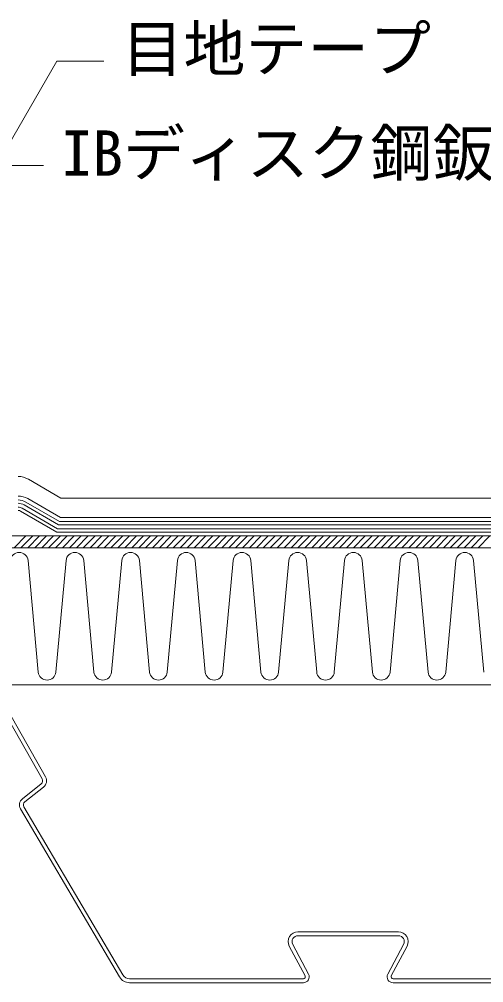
# Model space of a CAD drawing. Units: millimetres, scale not verified. Extents: x -840 to 840, y -594 to 594.
# Drawn here: x 301.1 to 419.6, y -363.2 to -117.4 of the extents above; entities that cross this region are included whole.
import ezdxf
from ezdxf.enums import TextEntityAlignment as Align

# ---------------------------------------------------------------- set-up
doc = ezdxf.new("R2010")
doc.units = ezdxf.units.MM
doc.header["$LTSCALE"] = 2
for name, color, linetype, lineweight in [('0-2_断熱材', 5, 'Continuous', 9), ('0-4_寸法線', 7, 'Continuous', 9), ('0-5_タイトル文字', 5, 'Continuous', 9), ('0-6_基準線(IBｼｰﾄ)', 7, 'Continuous', 9), ('0-C_鋼材(受け鋼鈑)', 7, 'Continuous', 9), ('0-D_塗膜(MR-Z)', 134, 'Continuous', 9), ('0-E_塗膜(N-300)', 2, 'Continuous', 9)]:
    doc.layers.add(name, color=color, linetype=linetype, lineweight=lineweight)
doc.styles.add('ＭＳ ゴシック', font='')
doc.styles.get('ＭＳ ゴシック').set_extended_font_data('MS Gothic')

msp = doc.modelspace()

# ---------------------------------------------------------------- linework, layer by layer
at = {"layer": '0-2_断熱材'}
for p, q in [((236.044, -249.215), (535.044, -249.215)), ((299.748, -252.215), (302.748, -249.215)), ((301.516, -252.215), (304.516, -249.215)), ((303.283, -252.215), (306.283, -249.215)), ((305.051, -252.215), (308.051, -249.215)), ((306.819, -252.215), (309.819, -249.215)), ((308.587, -252.215), (311.587, -249.215)), ((310.354, -252.215), (313.354, -249.215)), ((312.122, -252.215), (315.122, -249.215)), ((313.89, -252.215), (316.89, -249.215)), ((315.658, -252.215), (318.658, -249.215)), ((317.425, -252.215), (320.425, -249.215)), ((319.193, -252.215), (322.193, -249.215)), ((320.961, -252.215), (323.961, -249.215)), ((322.729, -252.215), (325.729, -249.215)), ((324.496, -252.215), (327.496, -249.215)), ((326.264, -252.215), (329.264, -249.215)), ((328.032, -252.215), (331.032, -249.215)), ((329.8, -252.215), (332.8, -249.215)), ((331.568, -252.215), (334.568, -249.215)), ((333.335, -252.215), (336.335, -249.215)), ((335.103, -252.215), (338.103, -249.215)), ((336.871, -252.215), (339.871, -249.215)), ((338.639, -252.215), (341.639, -249.215)), ((340.406, -252.215), (343.406, -249.215)), ((342.174, -252.215), (345.174, -249.215)), ((343.942, -252.215), (346.942, -249.215)), ((345.71, -252.215), (348.71, -249.215)), ((347.477, -252.215), (350.477, -249.215)), ((349.245, -252.215), (352.245, -249.215)), ((351.013, -252.215), (354.013, -249.215)), ((352.781, -252.215), (355.781, -249.215)), ((354.549, -252.215), (357.549, -249.215)), ((356.316, -252.215), (359.316, -249.215)), ((358.084, -252.215), (361.084, -249.215)), ((359.852, -252.215), (362.852, -249.215)), ((361.62, -252.215), (364.62, -249.215)), ((363.387, -252.215), (366.387, -249.215)), ((365.155, -252.215), (368.155, -249.215)), ((366.923, -252.215), (369.923, -249.215)), ((368.691, -252.215), (371.691, -249.215)), ((370.458, -252.215), (373.458, -249.215)), ((372.226, -252.215), (375.226, -249.215)), ((373.994, -252.215), (376.994, -249.215)), ((375.762, -252.215), (378.762, -249.215)), ((377.53, -252.215), (380.53, -249.215)), ((379.297, -252.215), (382.297, -249.215)), ((381.065, -252.215), (384.065, -249.215)), ((382.833, -252.215), (385.833, -249.215)), ((384.601, -252.215), (387.601, -249.215)), ((386.368, -252.215), (389.368, -249.215)), ((388.136, -252.215), (391.136, -249.215)), ((389.904, -252.215), (392.904, -249.215)), ((391.672, -252.215), (394.672, -249.215)), ((393.439, -252.215), (396.439, -249.215)), ((395.207, -252.215), (398.207, -249.215)), ((396.975, -252.215), (399.975, -249.215)), ((398.743, -252.215), (401.743, -249.215)), ((400.51, -252.215), (403.51, -249.215)), ((402.278, -252.215), (405.278, -249.215)), ((404.046, -252.215), (407.046, -249.215)), ((405.814, -252.215), (408.814, -249.215)), ((407.582, -252.215), (410.582, -249.215)), ((409.349, -252.215), (412.349, -249.215)), ((411.117, -252.215), (414.117, -249.215)), ((412.885, -252.215), (415.885, -249.215)), ((414.653, -252.215), (417.653, -249.215)), ((416.42, -252.215), (419.42, -249.215)), ((418.188, -252.215), (421.188, -249.215))]:
    msp.add_line(p, q, dxfattribs=at)
at = {"layer": '0-2_断熱材', "color": 7}
for p, q in [((236.044, -252.215), (535.044, -252.215)), ((535.044, -287.215), (236.044, -287.215))]:
    msp.add_line(p, q, dxfattribs=at)
at = {"layer": '0-2_断熱材', "color": 4}
for p, q in [((303.327, -255.481), (305.927, -283.949)), ((313.035, -255.481), (310.434, -283.949)), ((317.542, -255.481), (320.142, -283.949)), ((327.249, -255.481), (324.649, -283.949)), ((331.756, -255.481), (334.357, -283.949)), ((341.464, -255.481), (338.864, -283.949)), ((345.971, -255.481), (348.572, -283.949)), ((355.679, -255.481), (353.078, -283.949)), ((360.186, -255.481), (362.786, -283.949)), ((369.894, -255.481), (367.293, -283.949)), ((374.4, -255.481), (377.001, -283.949)), ((384.108, -255.481), (381.508, -283.949)), ((388.615, -255.481), (391.216, -283.949)), ((398.323, -255.481), (395.723, -283.949)), ((402.83, -255.481), (405.43, -283.949)), ((412.538, -255.481), (409.937, -283.949)), ((417.045, -255.481), (419.645, -283.949))]:
    msp.add_line(p, q, dxfattribs=at)
at = {"layer": '0-2_断熱材'}
msp.add_lwpolyline([(271.307, -250.365), (271.31, -250.365), (271.31, -252.215), (535.044, -252.215), (535.044, -249.215), (272.487, -249.215), (271.694, -250.182)], dxfattribs=at)
at = {"layer": '0-2_断熱材', "color": 4}
for centre, start, end in [((301.073, -255.692), 5.35135, 174.64865), ((315.288, -255.692), 5.35135, 174.64865), ((329.503, -255.692), 5.35135, 174.64865), ((343.718, -255.692), 5.35135, 174.64865), ((357.932, -255.692), 5.35135, 174.64865), ((372.147, -255.692), 5.35135, 174.64865), ((386.362, -255.692), 5.35135, 174.64865), ((400.577, -255.692), 5.35135, 174.64865), ((414.791, -255.692), 5.35135, 174.64865), ((308.181, -283.738), 185.35135, 354.64865), ((322.395, -283.738), 185.35135, 354.64865), ((336.61, -283.738), 185.35135, 354.64865), ((350.825, -283.738), 185.35135, 354.64865), ((365.04, -283.738), 185.35135, 354.64865), ((379.254, -283.738), 185.35135, 354.64865), ((393.469, -283.738), 185.35135, 354.64865), ((407.684, -283.738), 185.35135, 354.64865)]:
    msp.add_arc(centre, 2.263, start, end, dxfattribs=at)
at = {"layer": '0-4_寸法線'}
msp.add_line((295.278, -154.747), (307.278, -154.747), dxfattribs=at)
msp.add_lwpolyline([(243.913, -243.715), (310.675, -128.079), (322.675, -128.079)], dxfattribs=at)
at = {"layer": '0-6_基準線(IBｼｰﾄ)'}
for p, q in [((303.423, -234.754), (311.712, -239.548)), ((303.256, -239.709), (311.623, -244.548)), ((311.712, -239.548), (535.044, -239.548)), ((311.623, -244.548), (535.044, -244.548))]:
    msp.add_line(p, q, dxfattribs=at)
for centre, radius, start in [((300.794, -239.298), 5.25, 59.95519), ((300.794, -243.965), 4.917, 59.95511)]:
    msp.add_arc(centre, radius, start, 90, dxfattribs=at)
at = {"layer": '0-C_鋼材(受け鋼鈑)'}
for p, q in [((306.909, -311.216), (294.748, -289.722)), ((295.618, -289.23), (307.779, -310.724)), ((301.892, -316.264), (306.659, -312.493)), ((307.279, -313.278), (302.512, -317.048)), ((326.674, -361.738), (301.409, -318.847)), ((302.271, -318.34), (327.535, -361.23)), ((372.212, -350.215), (397.876, -350.215)), ((397.876, -351.215), (372.212, -351.215)), ((374.041, -361.48), (370.011, -353.9)), ((370.891, -353.426), (374.924, -361.011)), ((395.164, -361.011), (399.196, -353.426)), ((400.077, -353.9), (396.047, -361.48)), ((329.259, -362.215), (373.6, -362.215)), ((373.6, -363.215), (329.259, -363.215)), ((396.488, -362.215), (440.829, -362.215)), ((440.829, -363.215), (396.488, -363.215))]:
    msp.add_line(p, q, dxfattribs=at)
for centre, radius, start, end in [((306.038, -311.709), 1, 308.34312, 29.5), ((306.038, -311.709), 2, 308.34312, 29.5), ((303.133, -317.832), 2, 128.34312, 210.5), ((303.133, -317.832), 1, 128.34312, 210.5), ((372.212, -352.715), 2.5, 90, 208.29949), ((372.212, -352.715), 1.5, 90, 208.29949), ((397.876, -352.715), 2.5, 331.70051, 90), ((397.876, -352.715), 1.5, 331.70051, 90), ((329.259, -360.215), 2, 210.5, 270), ((373.6, -361.715), 1.5, 270, 28), ((396.488, -361.715), 1.5, 152, 270), ((329.259, -360.215), 3, 210.5, 270), ((373.6, -361.715), 0.5, 270, 28), ((396.488, -361.715), 0.5, 152, 270)]:
    msp.add_arc(centre, radius, start, end, dxfattribs=at)
at = {"layer": '0-D_塗膜(MR-Z)'}
for p, q in [((301.42, -242.883), (310.639, -248.215)), ((310.639, -248.215), (535.044, -248.215))]:
    msp.add_line(p, q, dxfattribs=at)
msp.add_lwpolyline([(301.837, -242.161), (310.862, -247.382), (535.044, -247.382)], dxfattribs=at)
for radius in [2.083, 1.25]:
    msp.add_arc((300.794, -243.965), radius, 59.95511, 90, dxfattribs=at)
at = {"layer": '0-E_塗膜(N-300)'}
for p, q in [((302.755, -240.574), (311.354, -245.548)), ((302.338, -241.296), (311.131, -246.382)), ((311.354, -245.548), (535.044, -245.548)), ((311.131, -246.382), (535.044, -246.382))]:
    msp.add_line(p, q, dxfattribs=at)
for radius in [3.917, 3.083]:
    msp.add_arc((300.794, -243.965), radius, 59.95511, 90, dxfattribs=at)

# ---------------------------------------------------------------- texts
at = {"layer": '0-5_タイトル文字', "color": 7, "style": 'ＭＳ ゴシック'}
for s, p in [('目地テープ', (327.215, -134.138)), ('IBディスク鋼鈑φ65', (311.818, -160.806))]:
    msp.add_text(s, height=11.58, dxfattribs=at).set_placement(p, align=Align.BOTTOM_LEFT)

doc.saveas('drawing.dxf')
